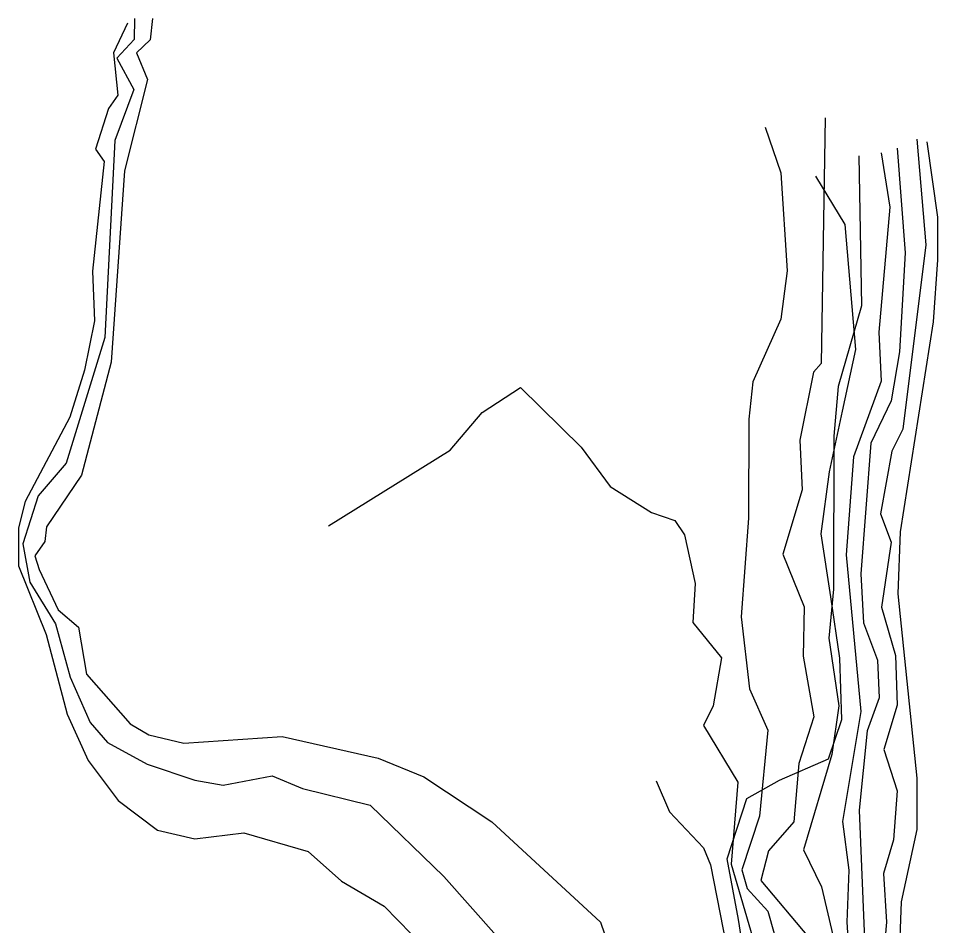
# Model space of a CAD drawing. Header units: metres. Extents: x 152530 to 152967, y 6408371 to 6408801.
# Drawn here: x 152595.2 to 152668.1, y 6408713.4 to 6408785.4 of the extents above; entities that cross this region are included whole.
import ezdxf

# ---------------------------------------------------------------- set-up
doc = ezdxf.new("R2010")
doc.units = ezdxf.units.M
for name, color, linetype in [('M-BEF-MARKLINJE', 4, 'Continuous'), ('M-BEF-NIVÅKURVA-PRIMÄR-0.5M', 12, 'Continuous'), ('M-BEF-NIVÅKURVA-PRIMÄR-1.0M', 12, 'Continuous')]:
    doc.layers.add(name, color=color, linetype=linetype)

msp = doc.modelspace()

# ---------------------------------------------------------------- linework, layer by layer
at = {"layer": 'M-BEF-MARKLINJE', "lineweight": -3, "elevation": 74.309}
msp.add_lwpolyline([(152653.048, 6408709.082), (152652.274, 6408713.973), (152651.366, 6408718.799), (152652.939, 6408723.561), (152655.524, 6408725.03), (152659.417, 6408726.717), (152660.48, 6408729.824), (152660.319, 6408734.708), (152659.603, 6408739.556), (152658.838, 6408744.54), (152659.494, 6408749.475), (152660.528, 6408754.285), (152661.566, 6408759.173), (152660.742, 6408769.061), (152658.406, 6408772.913)], dxfattribs=at)
at = {"layer": 'M-BEF-NIVÅKURVA-PRIMÄR-0.5M', "lineweight": -3}
for points in [[(152605.838, 6408785.394), (152605.644, 6408783.718), (152604.569, 6408782.68), (152605.442, 6408780.554), (152603.616, 6408773.328), (152602.55, 6408758.15), (152600.22, 6408749.212), (152597.436, 6408745.095), (152597.31, 6408743.931), (152596.52, 6408742.818), (152596.85, 6408741.721), (152598.36, 6408738.531), (152599.969, 6408737.164), (152600.594, 6408733.422), (152604.059, 6408729.5), (152605.535, 6408728.624), (152608.32, 6408727.954), (152616.12, 6408728.491), (152623.724, 6408726.771), (152627.34, 6408725.276), (152632.724, 6408721.718), (152641.328, 6408713.761), (152641.666, 6408712.833)], [(152603.85, 6408785.021), (152602.732, 6408782.666), (152603.101, 6408779.331), (152602.352, 6408778.253), (152601.322, 6408775.043), (152602.011, 6408774.076), (152601.071, 6408765.362), (152601.226, 6408761.442), (152600.451, 6408757.525), (152599.276, 6408753.797), (152595.749, 6408747.117), (152595.206, 6408745.037), (152595.211, 6408742.021), (152597.41, 6408736.568), (152599.063, 6408730.269), (152600.746, 6408726.591), (152603.113, 6408723.423), (152606.226, 6408721.063), (152609.198, 6408720.381), (152613.085, 6408720.857), (152618.181, 6408719.367), (152620.815, 6408717.007), (152624.192, 6408715.047), (152626.354, 6408712.827)], [(152659.138, 6408777.532), (152658.821, 6408758.051), (152658.216, 6408757.354), (152657.133, 6408751.973), (152657.326, 6408748.038), (152655.779, 6408742.942), (152657.493, 6408738.776), (152657.396, 6408734.867), (152658.239, 6408730.055), (152657.048, 6408726.337), (152656.653, 6408721.735), (152654.668, 6408719.422), (152654.059, 6408717.085), (152657.812, 6408712.579)], [(152666.402, 6408775.843), (152667.127, 6408767.47), (152665.302, 6408752.835), (152664.44, 6408751.096), (152663.52, 6408746.133), (152664.375, 6408743.895), (152663.617, 6408738.74), (152664.731, 6408734.918), (152664.859, 6408730.976), (152663.806, 6408727.46), (152664.839, 6408724.188), (152664.549, 6408720.295), (152663.761, 6408717.636), (152664.018, 6408713.769), (152663.661, 6408709.892)], [(152663.592, 6408774.761), (152664.268, 6408770.437), (152663.41, 6408760.547), (152663.574, 6408756.641), (152661.392, 6408750.654), (152660.798, 6408742.891), (152661.979, 6408730.457), (152660.511, 6408721.749), (152661.019, 6408717.888), (152660.868, 6408713.776), (152661.289, 6408707.123)], [(152619.771, 6408745.181), (152629.438, 6408751.187), (152631.961, 6408754.157), (152634.992, 6408756.137), (152639.801, 6408751.413), (152642.114, 6408748.29), (152645.377, 6408746.253), (152647.224, 6408745.597), (152647.994, 6408744.47), (152648.856, 6408740.618), (152648.667, 6408737.51), (152650.938, 6408734.723), (152650.27, 6408730.911), (152649.492, 6408729.358), (152652.217, 6408724.871), (152651.706, 6408718.368), (152653.544, 6408712.039)]]:
    msp.add_lwpolyline(points, dxfattribs=at)
at = {"layer": 'M-BEF-NIVÅKURVA-PRIMÄR-1.0M', "lineweight": -3}
for points in [[(152604.408, 6408785.409), (152604.385, 6408783.737), (152603.001, 6408782.268), (152604.366, 6408779.778), (152602.846, 6408775.721), (152602.066, 6408760.117), (152598.991, 6408750.142), (152596.773, 6408747.557), (152595.55, 6408743.762), (152596.102, 6408740.731), (152598.141, 6408737.413), (152599.316, 6408733.196), (152600.885, 6408729.601), (152602.266, 6408728.005), (152605.41, 6408726.303), (152609.195, 6408725.025), (152611.444, 6408724.629), (152615.321, 6408725.362), (152617.721, 6408724.366), (152623.086, 6408723.044), (152628.924, 6408717.386), (152635.19, 6408710.331)], [(152654.38, 6408776.784), (152655.633, 6408773.156), (152656.135, 6408765.385), (152655.632, 6408761.554), (152653.421, 6408756.599), (152653.093, 6408753.646), (152653.067, 6408745.786), (152652.49, 6408737.981), (152653.154, 6408732.259), (152654.592, 6408728.989), (152653.94, 6408722.179), (152652.541, 6408717.923), (152652.954, 6408716.439), (152654.593, 6408714.629), (152656.447, 6408708.114)], [(152667.195, 6408775.63), (152668.058, 6408769.664), (152668.048, 6408766.26), (152667.715, 6408761.364), (152665.082, 6408744.716), (152664.9, 6408739.797), (152666.402, 6408725.188), (152666.403, 6408721.107), (152665.177, 6408715.384), (152664.988, 6408710.46)], [(152661.804, 6408774.521), (152662.026, 6408762.617), (152660.176, 6408756.218), (152659.822, 6408752.289), (152659.796, 6408740.162), (152659.431, 6408736.27), (152660.231, 6408730.911), (152659.669, 6408727.072), (152657.427, 6408719.515), (152658.866, 6408716.563), (152659.753, 6408712.73)], [(152664.843, 6408775.109), (152665.49, 6408766.818), (152665.044, 6408758.975), (152664.371, 6408755.102), (152662.754, 6408751.734), (152661.984, 6408741.374), (152662.183, 6408737.495), (152663.293, 6408734.546), (152663.436, 6408731.549), (152662.47, 6408728.942), (152661.841, 6408722.647), (152662.415, 6408708.525)], [(152645.751, 6408724.974), (152646.816, 6408722.522), (152649.5, 6408719.662), (152650.068, 6408718.323), (152651.551, 6408710.637)]]:
    msp.add_lwpolyline(points, dxfattribs=at)

doc.saveas('drawing.dxf')
